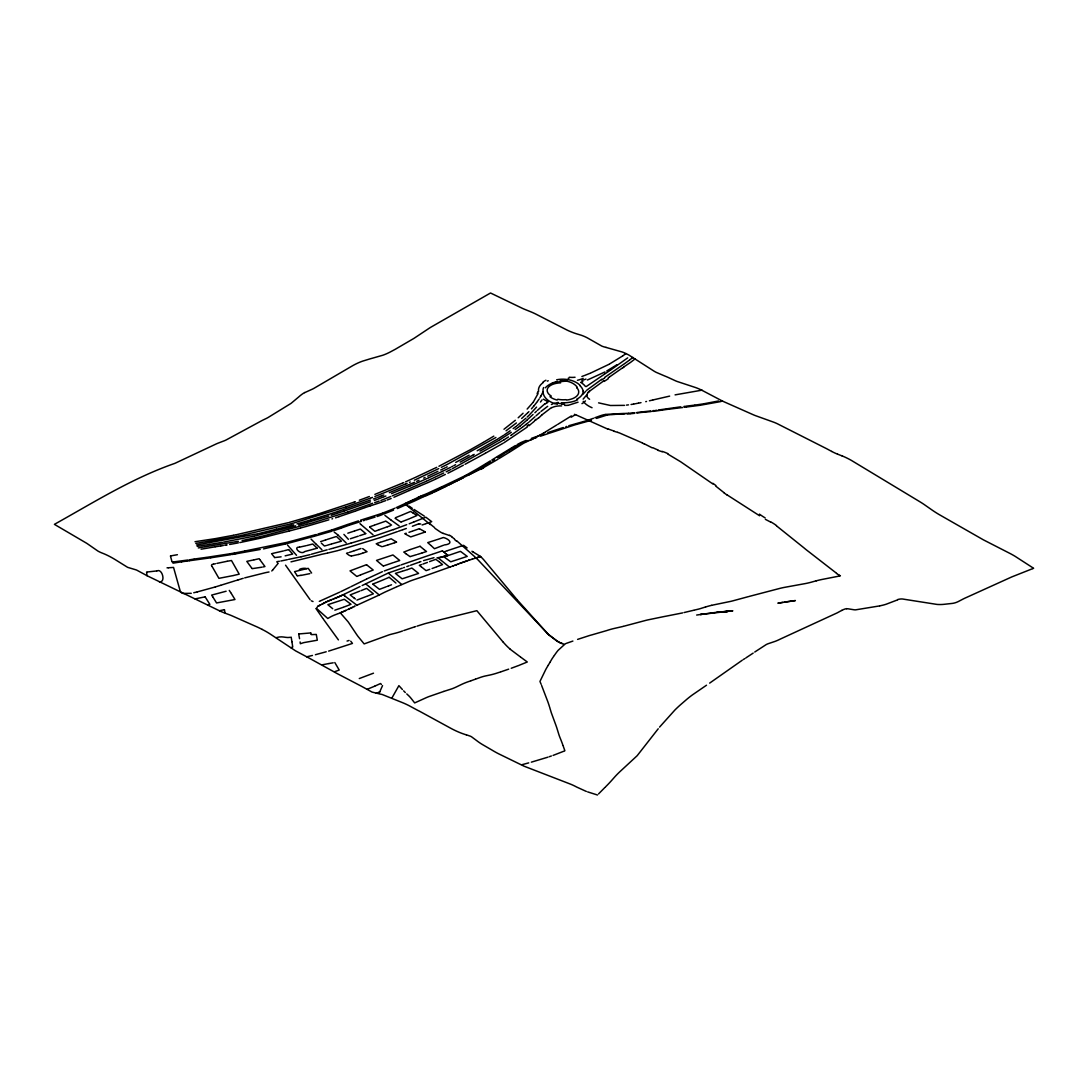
<?xml version="1.0" encoding="UTF-8"?>
<svg xmlns="http://www.w3.org/2000/svg" width="1088" height="1088" viewBox="0 0 1088 1088"><rect width="100%" height="100%" fill="white"/><g stroke="black" fill="none" stroke-linecap="round" stroke-linejoin="round"><path stroke-width="1.5" d="M538.519 391.707L538.56 391.136A24.344 12.757 1.3 0 1 543.089 382.663M586.922 394.971L587.33 393.774A13.083 7.33 -1.8 0 1 588.078 392.51M538.057 393.584L533.27 402.152M391.938 697.966L398.888 685.644L402.41 689.506M380.079 691.111L382.541 685.603M379.834 691.723L378.216 692.485M379.726 691.968L379.114 693.396M540.94 396.005L543.116 391.721A19.938 12.566 2 0 0 557.396 404.246M550.297 661.776L551.562 659.573A57.868 14.103 -79.8 0 1 552.31 658.376L553.928 656.023M550.106 662.102L548.338 665.108M539.879 397.8L540.845 396.154M317.356 606.954L316.486 608.369L327.774 618.501L330.072 617.154A36.462 23.664 -52.9 0 1 334.37 615.101L337.933 613.754M548.216 665.312L546.978 667.366A64.899 15.803 -79.8 0 0 545.7 669.637L539.961 681.442L541.13 684.27M539.118 399.024L536.765 402.342M554.295 655.493L556.254 652.718A92.439 22.522 -79.8 0 1 558.117 650.352L565.447 643.674M542.001 399.949L540.478 402.016M534.154 405.661L536.534 402.628M272.911 569.772L271.769 570.982M536.561 407.102L529.122 415.181M272.938 569.718L277.848 563.747M586.541 395.107L583.141 399.133M659.559 727.11L674.954 709.961A97.267 56.154 -60 0 1 680.245 704.983L687.099 699.054A88.019 50.81 -60 0 1 692.349 694.946L706.506 685.222M658.226 728.77L637.16 755.711L619.983 771.61A59.908 34.585 -60 0 0 614.951 776.71L611.769 780.3A89.529 51.68 -60 0 1 606.995 785.4L605.159 787.25M533.066 402.383L527.136 409.088M531.42 408.857L534.045 405.81M586.731 390.225L601.814 379.222M585.847 391.177L582.651 394.482M598.536 793.927L604.629 787.766M597.475 795.002L587.656 791.887M589.56 391L588.934 391.653L604.044 380.637M528.918 411.658L527.938 412.597M537.445 410.326L544.585 404.029M527.19 417.044L528.51 415.779M526.796 420.281L520.336 425.802M526.959 420.118L533.066 414.433M527.558 412.964L521.669 418.458M536.479 411.25L534.874 412.76M525.898 418.268L516.46 426.17M523.083 413.236L518.187 417.778M541.946 414.854L551.48 407.551M529.04 422.008L534.888 416.813M539.811 412.502L536.071 415.806M541.008 411.427L547.686 406.314M532.059 423.164L534.602 421.029M531.202 423.885L528.822 425.843M528.156 422.742L526.184 424.334M515.345 420.281L503.989 429.243M538.723 417.71L535.636 420.172M516.419 422.946L506.07 430.766M526.021 424.47L522.553 427.094M586.201 386.58L604.357 374.258M629.857 359.774L632.93 357.435M629.49 360.074L624.811 363.487M627.708 357.857L610.422 370.165M520.132 425.952L518.486 427.162M635.174 358.836L630.591 362.358A58.806 30.423 -68.5 0 1 629.299 363.229L623.873 366.901M513.155 428.618L515.794 426.659M522.063 427.448L511.809 434.751M622.812 355.83L626.022 353.6M609.457 376.992L622.744 367.69M622.622 355.966L609.348 364.113M527.299 426.999L503.934 442.775M608.967 377.332L608.233 377.862M510.136 430.807L504.723 434.588M515.154 429.542L517.861 427.611M511.292 432.317L499.569 439.96M604.833 373.932L609.606 370.709M754.746 652.025L766.265 644.545A27.73 16.007 -60 0 1 767.842 643.824L775.091 641.376A68.857 39.753 -60 0 0 780.3 639.078L837.08 612.925A102.789 59.35 -60 0 0 838.644 612.082L841.772 610.382M624.362 363.786L604.615 377.441M753.182 653.099L745.838 657.941M617.005 364.698L606.764 370.967M709.648 683.114L742.179 660.28M511.618 434.887L510.653 435.526M503.812 435.186L497.529 439.117M497.57 457.722L505.022 452.934M508.49 436.968L504.098 439.783M497.27 456.606L511.183 448.134M499.106 458.524L509.184 452.35M744.79 658.607L743.226 659.614M493.816 436.138L483.344 442.367M496.495 457.11L491.803 460.02M498.032 459.204L483.453 467.677M486.853 464.304L490.933 461.761M485.642 463.787L490.348 460.89M486.078 464.78L478.897 469.173M505.906 452.39L512.258 448.569M485.126 464.1L477.741 468.574M509.714 452.023L523.777 443.115L531.434 439.511M545.006 432.208L556.866 424.891M495.924 437.471L447.304 464.386M571.377 415.929L557.845 424.306M478.666 469.322L468.071 475.306M511.686 447.834L515.426 445.55M494.564 459.68L492.565 460.836M477.496 468.724L466.194 475.116M496.794 439.552L477.183 450.772M503.921 439.892L503.186 440.314M512.516 448.419L517.439 445.454M465.854 475.32L465.106 475.701M498.834 440.382L480.039 451.139M502.194 440.885L452.35 468.724M502.942 443.346L485.37 453.261M470.71 449.507L483.126 442.49M543.51 433.092L538.002 436.125M470.383 449.698L438.913 466.262M518.418 444.897L528.21 440.422M608.831 364.398L590.471 373.143M460.197 462.155L468.302 457.654M485.289 453.315L468.588 462.373M517.113 444.625L520.798 442.612M473.212 454.947L474.191 454.403M472.845 455.151L468.561 457.518M464.998 464.331L468.37 462.495M536.996 436.669L533.46 438.532M320.783 600.712L339.796 592.117M455.709 462.4L469.132 455.192M463.352 465.215L454.24 470.016M604.955 371.946L587.398 380.011M322.157 604.112L325.924 602.072A49.681 32.259 -52.8 0 1 327.706 601.229L331.636 599.678M455.559 464.712L453.9 465.596M323.34 603.473L318.825 605.826M323.639 603.323L326.006 602.099A49.205 31.919 -53 0 1 327.488 601.406L331.051 599.91M379.073 595.068L382.813 593.15A94.751 61.934 -52.4 0 1 385.125 592.022L396.712 586.813M452.785 466.181L451.67 466.766M453.41 470.451L447.916 473.212M378.896 595.163L356.402 605.472M304.667 392.646L312.487 389.096A47.695 27.54 -60 0 0 314.051 388.28L352.73 365.65A75.806 43.765 -60 0 1 362.63 361.134L370.41 358.754A106.502 61.486 -60 0 1 371.96 358.333L382.84 355.232A78.499 45.329 -60 0 0 390.13 352.05L395.352 349.248A102.87 59.391 -60 0 0 396.916 348.323L412.08 339.47A81.056 46.798 -60 0 0 414.174 338.232L428.835 328.494A68.517 39.562 -60 0 1 430.93 327.162L490.525 292.998L522.675 308.475A120.51 69.578 60 0 0 524.62 309.305L531.107 311.93A100.64 58.113 60 0 1 535.677 314.01L567.215 330.14A97.784 56.454 60 0 0 576.3 333.73L580.788 335.09A56.399 32.558 60 0 1 587.289 337.838L601.841 346.106A43.561 25.146 60 0 0 606.016 347.385M450.554 467.337L442.326 471.403M546.883 402.587L547.903 402.098M320.402 604.942L318.05 606.098M450.949 469.445L446.202 471.811M351.03 586.663L360.794 581.862M367.105 578.762L382.391 571.69M366.574 579.047L361.379 581.577M457.014 480.882L455.328 481.739M447.182 466.847L446.338 467.269M448.419 485.221L454.199 482.31M457.586 480.597L463.216 477.85M349.942 587.207L340.911 591.586M435.499 479.182L445.332 474.436M435.214 479.318L428.386 482.419M432.983 478.149L443.686 473.008M446.964 464.562L441.347 467.337M445.223 467.826L444.162 468.343M433.894 492.334L444.054 487.37M447.005 485.928L444.611 487.098M432.262 478.502L426.36 481.25M454.009 482.202L480.719 469.05M448.61 484.854L452.88 482.759M374.843 686.12L380.528 683.536L381.412 684.447M432.766 492.891L426.306 495.666M362.154 585.534L388.484 572.941M374.666 686.202L367.227 689.275M447.753 485.275L434.506 491.382M443.197 468.833L440.735 470.002M454.634 480.746L464.467 476.014M345.494 593.613L360.033 586.568M345.032 593.844L339.918 596.292M423.45 576.49L413.005 579.999A99.674 69.754 -46.1 0 0 409.741 581.196L397.27 586.568M436.75 467.337L434.316 468.479M427.734 476.19L437.906 471.349M429.08 477.591L442.177 471.471M454.09 481.005L442.027 486.717M438.722 468.615L414.351 480.216M428.686 477.768L411.876 485.275M432.018 491.246L440.11 487.56M417.506 498.467L405.062 503.662L407.089 505.607M431.433 491.518L428.278 493A96.166 60.275 -55.3 0 1 426.578 493.748L422.022 495.638A73.413 46.022 -55.3 0 0 417.003 497.991L396.141 507.674M318.621 605.921L317.71 606.342M343.346 594.701L342.557 595.082M354.226 606.519L354.974 606.166L352.158 607.498M425.109 477.455L423.667 478.135M347.698 609.579L349.044 608.954M348.894 609.022L350.377 608.328M342.394 595.163L341.442 595.598M346.664 610.069L340.354 612.83L343.849 611.361M350.078 608.464L351.859 607.634M351.56 607.77L352.458 607.349M415.154 477.496L433.459 468.874M345.93 610.422L345.182 610.762M521.098 442.476L526.157 440.395M547.332 381.154L548.23 380.759M433.35 491.926L425.762 495.108M414.338 477.863L406.953 481.209M392.333 495.802L418.839 484.5M410.094 518.459L416.949 515.535L413.195 513.087M341.115 595.694L339.334 596.55M419.043 480.257L416.69 481.331M403.294 514.515L410.57 511.469L413.046 512.992M393.938 497.27L409.21 490.552M420.934 485.547L428.074 482.555M402.832 514.733L395.597 517.67M409.469 518.745L401.322 521.914M406.273 481.522L405.579 481.821M419.125 484.364L426.142 481.345M420.349 485.806L419.043 486.377M564.142 751.101L553.058 755.426M377.862 692.634L376.271 693.328M414.637 482.242L413.753 482.623M386.077 578.639L389.014 577.347M338.735 596.809L339.565 596.387M385.084 579.074L377.305 582.298M440.3 487.465L441.456 486.975M410.298 481.998L409.51 482.338M389.327 492.646L413.141 482.895M338.966 596.646L338.15 597.067M394.781 508.259L392.89 509.062M359.271 678.558L373.497 673.186M391.53 493.639L409.822 486.105M390.769 496.482L386.906 498.086M360.658 574.858L373.211 570.017L366.629 564.781M360.495 574.926L357.626 576.123M336.369 597.802L338.382 596.904M418.649 486.554L417.03 487.22M409.36 490.484L416.5 487.438M337.783 597.162L334.587 598.522M407.143 483.344L405.878 483.861M403.757 482.596L402.737 483.004M392.102 509.388L382.854 513.019M397.46 508.545L410.747 502.642M389.205 488.539L402.152 483.249M383.588 514.066L393.516 510.136M356.918 600.073L366.534 596.414M388.919 488.662L374.884 494.374M405.593 483.983L382.337 493.517M411.223 502.452L414.147 501.187A45.655 28.927 -54.6 0 0 415.208 500.684L423.572 496.726M379.386 529.638L387.342 526.782M551.412 404.505L552.527 404.056M385.886 496.006L383.234 497.066M379.059 529.774L374.884 531.325L369.743 527.136M391.177 498.467L387.219 500.018M382.5 514.515L380.922 515.141M320.103 601.025L319.301 601.338M1032.866 568.562L1033.6 568.276L1015.009 556.254A119.19 68.816 60 0 0 1010.385 553.656L983.443 539.866L939.094 514.529A112.05 64.695 60 0 1 932.43 510.286L923.698 504.193A112.812 65.13 60 0 0 919.7 501.65L851.265 460.333A97.662 56.386 60 0 0 842.098 455.886M383.819 494.958L381.344 495.938M411.291 485.52L410.407 485.874M413.739 522.009L425.83 517.194L431.732 521.682L425.598 523.79M1032.621 568.67L1011.826 576.898L966.525 597.434A68.884 39.766 -60 0 0 961.833 599.706L958.174 601.61A29.226 16.878 -60 0 1 953.251 603.255A41.303 23.841 -60 0 1 951.946 603.446L944.221 604.302A90.685 52.36 -60 0 1 937.026 604.425L904.046 599.243A26.044 15.042 -60 0 0 897.654 599.57M382.378 513.21L375.129 515.576M413.685 522.036L409.197 523.79M372.722 584.079L376.802 582.502M584.773 375.401L589.873 373.374M386.294 498.331L380.854 500.453M351.016 604.302L344.311 599.27L327.855 604.67L332.697 608.709M584.242 375.605L581.876 376.502M381.67 493.789L374.843 496.482M434.996 548.515L443.224 545.346M290.931 647.714L292.74 646.966L291.951 641.893M335.417 598.128L333.404 598.985M897.6 599.869L886.149 604.234A88.373 51.014 -60 0 1 882.654 605.227L879.92 605.839M423.898 496.59L425.762 495.87M331.269 599.76L333.635 598.822M350.295 604.588L348.174 605.418M380.732 496.182L377.631 497.393M382.609 497.311L374.326 500.48M356.796 576.45L350.01 570.874L366.52 564.686M447.508 550.637L463.57 545.319L467.119 547.917M447.195 550.746L443.822 552.038L442.462 550.827M391.53 584.786L388.484 585.956M518.622 665.516L527.299 661.994L520.73 657.152M531.869 439.049L530.468 439.579M372.504 497.393L371.185 497.882M376.394 497.869L373.415 498.998M380.338 515.372L377.046 516.514M374.979 524.933L385.125 521.37M443.346 537.499C448.814 538.846 454.498 543.905 444.203 544.979M429.529 561.626L435.785 559.327L439.28 561.884M436.655 566.821L442.53 564.59L439.416 561.993M347.711 605.594L343.985 607.022M518.051 665.734L511.224 668.263M374.34 525.178L369.798 526.769M442.802 537.717L437.077 539.634M442.354 550.868L432.466 554.2M458.388 563.951L456.43 564.686M594.837 417.765L600.154 415.834A45.778 32.49 -44.6 0 1 603.704 414.773L605.567 414.446M596.428 418.404L607.009 415.058M422.824 496.196L425.177 495.326M341.36 528.047L348.826 525.354M419.03 523.722L412.379 526.252M418.635 523.872L420.73 523.981M436.002 567.066L432.072 568.521M343.332 607.267L334.846 610.178M458.062 564.074L460.346 563.203M369.349 496.509L359.339 500.222M361.039 590.648L366.629 588.377L373.374 593.817L367.186 596.183M452.907 565.991L456.756 564.563M340.666 528.319L333.377 530.767M459.694 563.448L460.999 562.958M456.103 564.822L454.798 565.298M593.518 418.268L587.629 420.362A69.428 49.409 -44.3 0 1 585.072 421.11L568.766 425.721M385.655 500.616L383.71 501.337M427.394 562.442L422.96 564.046M359.734 591.138L350.173 594.905L353.913 597.87M383.642 565.937L393.448 562.578M388.538 572.927L402.247 568.181M388.13 586.092L387.151 586.446M460.673 563.081L468.833 560.252M338.518 613.537L340.313 612.857L347.97 621.642A72.529 24.222 75.5 0 1 348.595 622.486L356.293 633.991A59.228 19.788 75.5 0 0 358.102 636.534L364.154 643.906L389.232 634.807A58.398 43.506 -37.8 0 1 391.422 634.195L395.746 633.107A64.083 47.75 -37.8 0 0 400.792 631.584L402.56 630.972M475.796 679.048L480.937 677.212A40.365 30.07 -37.8 0 1 484.826 676.097A45.995 34.272 -37.8 0 1 485.561 675.934L489.872 675.036A68.857 51.299 -37.8 0 0 496.019 673.404L499.841 672.166M568.113 405.375L578.054 402.179M383.18 501.527L380.936 502.357M475.429 679.184L471.077 680.734M347.63 524.457L358.414 520.894M384.241 570.982L399.826 565.352M410.557 565.257L419.234 562.156M461.326 562.836L467.214 560.782M355.327 501.704L354.416 502.03M370.559 498.1L346.215 506.79M591.41 420.281L575.334 424.742A80.186 57.324 -43.7 0 0 573.648 425.272L549.413 433.201M347.725 512.013L372.694 503.268M386.172 586.813L379.467 589.342L373.007 584.297M547.781 432.602L563.271 427.516M409.102 565.787L406.817 566.603M423.545 560.619L433.976 557.695M403.852 630.51L413.834 627.137M379.182 501.065L374.639 502.642M399.31 560.633L394.087 562.374M453.179 565.896L450.486 566.848M327.026 539.471L336.478 536.479L341.428 541.212L331.718 543.932M566.018 643.47L572.886 641.063M577.619 639.39L589.655 635.474A113.098 84.578 -37.2 0 1 591.858 634.875L606.75 630.564A68.286 51.068 -37.2 0 1 614.774 628.32L623.111 626.43M406.327 528.469L402.914 529.679M531.488 438.328L543.524 434.098M370.437 500.072L337.96 511.428M364.766 507.702L355.694 511.006M349.139 525.246L361.461 521.302M326.495 539.662L325.516 540.002M406.708 524.688L393.475 529.584M420.906 561.571L419.886 561.925M380.841 502.384L374.653 504.465M354.606 530.958L360.359 529.054L365.582 533.46M354.43 531.012L347.82 533.202M402.696 529.747L398.453 531.243M429.787 569.337L426.074 570.642L421.41 566.902M424.143 576.232L450.201 566.957M540.464 436.206L542.708 435.418M365.119 507.579L370.002 505.947M362.93 553.071L367.037 551.698L362.671 548.624M354.253 502.085L317.179 514.352M325.448 540.029L320.593 541.62M397.392 531.624L380.351 537.554M422.13 524.974L424.905 524.035M354.375 550.732L360.958 548.488M412.42 531.134L419.383 528.7M362.59 553.194L359.992 554.037A24.956 18.741 -43.6 0 1 358.428 554.486M354.824 511.306L338.994 516.664M390.415 525.749L387.505 526.728M353.872 550.895L349.398 552.378M411.781 531.352L408.979 532.318M401.146 564.89L431.814 554.39M404.532 567.406L403.553 567.732M508.681 669.147L501.799 671.514M359.638 535.704L365.813 533.664M421.573 564.536L419.329 565.311L421.138 566.698M370.45 501.826L344.257 510.993M358.278 536.166L350.35 538.75M388.266 544.816L394.074 542.939M470.723 680.857L467.459 681.986A56.399 42.024 -37.8 0 0 461.666 684.379L456.552 686.854A51.218 38.162 -37.8 0 1 455.818 687.194A44.01 32.79 -37.8 0 1 451.846 688.84L443.863 691.397M553.724 403.634L558.226 402.37M344.012 511.074L333.2 514.665M380.514 542.259L386.322 540.382M549.236 756.718L551.371 755.997M345.794 506.94L291.462 523.722M347.33 524.566L331.976 529.91M380.188 542.368L377.114 543.361M387.763 544.979L382.922 546.489M407.714 569.527L411.862 568.045L418.594 573.417L402.138 578.816L395.406 573.403L402.084 571.309M501.405 671.636L500.616 671.908M393.448 529.584L391.204 530.318M547.93 757.166L531.338 762.158M548.406 433.541L543.007 435.309M385.56 521.22L386.281 521.397M396.576 542.137L394.495 542.803M407.374 569.636L402.574 571.159M337.81 511.482L332.466 513.223M338.803 516.732L335.485 517.834M422.158 552.949L426.51 551.521L424.021 549.59M566.603 426.442L565.855 426.686M400.887 522.063L395.08 518.296M421.831 553.058L417.425 554.418M443.061 556.73L447.875 555.302L442.558 556.757M460.346 551.371L444.638 556.73M333.173 649.672L352.458 643.416L350.73 641.199M536.697 437.485L533.8 438.423M311.304 554.254L327.162 549.807M220.905 585.222L235.103 580.815M410.434 556.512L416.609 554.649M347.534 512.067L312.066 523.042L265.037 535.486M370.246 505.866L374.027 504.655M360.509 520.214L374.462 515.78M406.178 533.242L404.777 533.691L406.191 534.507M365.786 519.942L375.102 517.086M309.985 554.676L301.158 556.77M331.867 513.427L311.141 519.806M468.506 560.361L469.486 560.048M332.18 649.998L328.617 651.1M417.098 626.117L424.891 623.682A84.116 62.669 -37.8 0 1 426.863 623.152L436.954 620.595M332.398 514.91L331.201 515.29M469.159 560.143L472.423 559.11M364.453 520.363L363.46 520.676M379.875 537.703L338.722 550.338M472.097 559.218L477.836 557.396M415.643 626.579L414.569 626.919M390.891 530.414L375.265 535.772M220.578 585.33L215.342 586.949M351.492 556.022L358.442 554.445M477.591 557.478L478.353 557.246M705.541 606.982L700.441 608.586A59.078 44.186 -37.2 0 1 698.632 609.09L694.266 610.137M328.889 516.025L307.115 522.58M478.094 557.314L480.624 556.553A97.539 33.878 74.8 0 1 483.861 559.926L517.222 599.869M443.727 691.451L428.658 696.674A65.144 48.538 -37.8 0 0 426.482 697.571L414.678 702.916L411.917 699.394A51.666 17.258 75.5 0 0 408.952 695.966L406.762 693.913M244.705 577.878L265.975 572.546M348.16 552.772L346.501 553.289L348.31 554.744A26.724 9.982 73.4 0 0 351.22 555.982M478.856 557.083L480.624 556.553L479.971 556.145M238.136 579.904L241.631 578.816M243.209 578.326L242.42 578.571M386.662 540.287L391.177 538.778L395.502 541.484M297.337 575.906L300.859 575.321M237.878 579.986L236.028 580.543M317.111 514.379L288.986 522.485M332.615 518.704L331.935 518.922M317.968 534.004L331.595 530.019M410.285 549.535L420.05 546.271M331.01 544.136L327.597 545.142M410.122 549.59L403.675 552.133M310.597 519.969L296.956 523.899M582.896 381.67L581.101 382.146M316.282 534.521L315.547 534.711M343.917 534.398L348.391 539.335M436.098 539.934L427.72 542.613L430.848 545.374M349.071 640.465L347.058 641.063M328.875 519.833L306.272 526.442M331.976 531.189L315.044 536.044M317.179 548.202L312.8 544.014L306.83 545.523M438.328 558.09L442.422 556.92M317.111 548.216L313.48 549.222M338.164 550.514L327.937 552.99M306.966 522.621L301.308 524.239M374.626 535.962L351.002 543.13M215.098 587.017L197.309 591.886M441.905 556.934L436.914 557.926M333.989 547.958L350.866 543.17M382.065 546.734L378.406 545.102M333.118 548.202L330.67 548.882M301.104 524.294L298.547 525.014M314.35 536.248L285.491 544M306.041 526.497L300.75 527.952M326.55 545.442L324.442 546.013L321.382 543.17M326.21 651.78L315.384 654.718M300.37 528.061L288.918 531.107M528.741 762.878L522.186 764.646M290.863 523.886L238.558 536.112M229.255 590.39L230.765 592.647M295.61 525.817L289.843 527.34M623.478 626.321L644.926 620.622A55.202 41.29 -37.2 0 1 648.557 619.752L663.054 616.76A81.79 61.159 -37.2 0 1 665.965 616.202L682.638 612.898M293.624 524.81L276.366 529.244M159.378 581.808C166.042 582.774 162.302 568.126 156.998 570.901M284.566 550.664L288.633 549.59L289.354 550.338M305.048 551.48L312.936 549.358M816.299 580.802L810.846 582.311A80.811 60.438 -37.2 0 1 805.555 583.535L783.904 587.479A86.632 64.777 -37.2 0 0 780.028 588.35L748.748 596.537M315.085 534.834L286.974 542.354L245.045 550.977M329.61 549.168L328.916 549.358M283.424 550.963L272.462 553.452M304.667 551.589C300.791 555.492 292.454 546.706 299.445 547.155M226.127 591.233L211.63 595.095L212.758 596.822M437.77 620.391L476.857 610.681L503.214 642.178M287.994 522.743L236.586 534.657M425.354 531.978L410.72 536.914L406.885 534.902M289.694 527.381L254.782 536.017M307.428 568.48L294.522 571.649L297.146 575.647M748.136 596.7L733.829 600.576A66.218 49.518 -37.2 0 1 730.538 601.406L711.729 605.295M264.588 535.595L257.666 537.254M288.769 531.148L282.962 532.508M285.151 555.846L292.699 554.05L289.435 550.433M306.721 656.812L312.446 655.452M276.338 529.244L259.23 533.446M711.525 605.35L710.818 605.526A82.797 61.921 -37.2 0 0 705.541 606.982M197.132 591.926L193.746 592.742M270.042 547.373L284.838 544.136M684.094 612.544L693.654 610.273M288.606 559.368L301.036 556.784M290.986 561.857L319.491 554.894A59.745 44.608 -37.5 0 1 321.885 554.254L327.366 553.112M205.129 596.85L194.997 598.903L147.179 575.783A58.303 33.66 60 0 1 145.207 574.695L136.639 570.085A26.479 15.286 60 0 0 135.034 569.568L127.65 567.351L117.014 560.742A100.042 57.759 60 0 0 104.489 553.996L101.238 552.69A40.99 23.664 60 0 1 97.947 551.086L88.55 544.558A73.263 42.296 60 0 0 86.55 543.198L54.4 524.348C93.65 502.466 131.988 478.298 174.665 463.434A44.322 25.582 -60 0 0 176.229 462.726L216.349 443.877A79.37 45.818 -60 0 1 217.899 443.224L224.658 440.64A39.902 23.038 -60 0 0 226.222 439.919L261.718 420.702A79.057 45.642 -60 0 1 263.282 419.914L266.41 418.404A51.598 29.784 -60 0 0 267.974 417.574L290.999 403.417L298.629 397.025A31.117 17.966 -60 0 1 304.667 392.523M309.862 573.634L300.927 575.43M282.744 532.562L261.174 538.03M652.773 400.003L649.468 400.792M675.077 394.876L701.76 390.198M653.181 399.908L669.65 396.114M281.112 556.825L274.638 557.573M287.354 559.667L280.813 561.014M233.349 575.525L239.21 574.165L231.486 560.524L227.378 561.218M233.009 575.606L218.919 578.34L212.214 566.671M224.482 609.647L224.93 612.653M263.5 548.896L269.838 547.427M224.142 609.729L219.422 610.735M704.235 403.702L718.556 400.982M646.517 401.472L645.742 401.649M703.882 403.784L694.987 405.117M258.087 533.705L196.534 544.993M256.904 537.431L242.107 540.559M260.454 538.193L259.189 538.465M290.21 637.337C285.26 638.207 282.703 635.623 276.298 637.65M216.893 563.407L227.066 561.286M299.622 547.114L306.014 545.714M258.781 538.56L239.809 542.599M215.438 563.734L213.778 564.087M191.257 593.314L182.852 593.436M253.994 536.194L223.489 542.123M170.762 555.886L177.398 554.717M213.411 564.169L212.092 564.441M263.133 566.93L264.955 566.549L259.787 559.586M879.553 605.921L855.658 609.838A47.097 27.186 -60 0 1 854.121 609.783L849.306 609.008A41.303 23.854 -60 0 0 847.783 608.777L846.722 608.763M236.082 534.752L233.702 535.242M261.963 567.174L252.158 568.657M636.031 403.607L638.425 403.145M254.198 559.817L259.148 558.729L259.692 559.477M635.215 403.77L633.801 404.042M233.349 535.31L215.274 538.642M253.817 559.885L246.799 561.367L251.981 568.412M641.009 402.642L638.819 403.063M237.986 536.221L195.813 543.415M238.367 541.307L205.292 546.72M207.794 604.792L209.862 604.37L205.21 596.972M204.585 546.829L198.329 547.93M322.306 664.795L328.821 663.558M269.008 571.989L266.41 572.478M237.932 553.438L235.987 553.806M238.354 542.871L229.65 544.476M244.705 551.045L234.369 553.044M201.062 549.209L215.057 546.829M238.19 553.398L260.236 549.467M235.593 553.874L234.818 554.01M633.515 404.097L631.054 404.505M328.97 663.53L333.2 662.81M194.303 559.028L205.877 557.45M234.423 554.078L233.648 554.214M334.805 662.538L339.211 670.031L334.424 671.799M193.854 559.11L189.258 559.858M233.974 553.112L230.357 553.724M233.267 554.282L231.907 554.513M222.36 542.314L209.399 544.449M279.385 561.258L276.828 561.694L277.862 563.339M782.721 602.358L777.879 603.187L795.382 600.562L784.339 602.086M215.193 538.655L195.01 541.715M227.106 544.925L226.318 545.061M225.923 545.129L224.754 545.319M230.86 554.69L210.827 557.777M197.186 546.394L209.222 544.476M298.67 633.964L310.651 632.944M666.686 409.455L653.97 411.278M229.473 553.86L206.217 557.423M667.012 409.414L682.897 407.483M215.342 546.774L220.674 545.945M189.53 560.714L210.678 557.804M223.326 545.537L220.81 545.931M831.681 451.438L827.723 449.29A113.152 65.334 60 0 0 824.446 447.603L777.158 423.654A72.529 41.874 60 0 0 773.908 422.266L755.194 415.548A91.174 52.632 60 0 1 752.583 414.446L722.826 401.254M172.938 561.993L187.938 560.007M181.397 561.83L186.701 561.095M181.75 561.775L172.965 563.176M696.66 615.046L702.046 614.271M721.072 401.513L702.358 404.872A53.788 42.541 -24 0 1 699.856 405.307L686.827 406.98M658.335 410.013L680.762 406.83M189.203 560.769L187.15 561.041M686.215 406.15L694.756 405.13M636.793 413.032L641.145 412.474M156.699 570.942L148.308 571.88M656.581 410.244L655.642 410.366M685.222 406.286L683.917 406.463M686.256 407.062L684.57 407.279M636.834 412.515L650.896 410.91M628.497 404.858L626.43 405.117M607.213 415.031L610.042 414.759M641.553 412.42L651.168 411.563M634.644 413.318L630.333 413.766M634.902 412.76L628.442 413.331M654.296 410.543L652.936 410.693M624.512 405.362L610.45 405.498L598.577 402.859M717.006 612.245L700.4 614.502L732.836 610.817L717.006 612.245L727.845 611.429L719.508 612.054M653.575 411.318L652.8 411.4M613.578 414.474L610.926 414.691M615.971 414.297L624.974 413.97M147.397 571.948L146.594 572.016L147.002 575.688M615.373 414.351L613.958 414.446M629.952 413.794L627.055 413.943M316.309 634.413L311.399 634.63M605.826 414.406L608.464 414.256M564.699 405.43L567.759 405.362M168.572 567.759L173.55 567.433L180.377 591.668M167.035 567.841L168.368 567.773M609.28 414.215L624.58 413.413M628.388 413.331L625.423 413.399M561.394 402.737L562.918 402.791A19.734 9.629 0.2 0 0 577.646 399.786M568.929 378.352L568.208 378.257M606.016 347.412L622.322 352.022A66.681 38.502 60 0 1 628.864 355.042L654.214 371.253A50.374 29.09 60 0 0 656.186 372.341L664.646 375.958A130.859 75.548 60 0 1 667.896 377.305L675.09 380.623A65.62 37.89 60 0 0 677.035 381.439L695.681 387.586A78.649 45.41 60 0 1 702.195 390.402M171.999 561.734L172.72 561.938M466.358 734.808L470.546 736.263A14.756 8.527 60 0 1 471.553 736.807L476.598 740.547A51.503 29.73 60 0 0 482.637 744.654L491.912 750.04A107.454 62.043 60 0 0 498.522 753.739L524.076 766.197L570.044 783.958A69.469 40.106 60 0 1 576.586 787.005L586.378 791.466M613.986 431.27L617.685 432.344M313.018 601.542L311.318 600.821M563.829 644.123L560.701 642.994A74.528 25.881 74.8 0 1 557.015 641.009L547.876 634.046M662.225 451.778L658.063 450.378M443.156 533.365L449.616 535.554M562.319 643.606L561.095 643.158M842.098 455.913L837.57 454.158M607.73 429.08L575.593 414.691M560.714 642.994L560.701 642.994A74.501 25.65 73.7 0 1 556.974 640.9M194.997 598.903L218.579 610.368A96.696 55.828 60 0 0 225.094 613.17L228.97 614.611A115.709 66.803 60 0 1 231.554 615.631L255.027 626.035A123.012 71.019 60 0 1 258.291 627.49L262.222 629.408M642.478 442.966L619.548 432.983A67.089 38.311 63.6 0 0 617.698 432.398M547.903 401.703L543.361 399.174M722.609 401.146L702.195 390.415M644.327 443.836L652.134 447.807M667.923 454.131L680.626 461.747L712.844 483.942M422.729 530.563L425.258 531.923M422.348 530.359L419.519 528.754M765.367 519.33L770.508 522.009M182.05 593.096L180.717 592.144M378.298 545.034L376.19 543.769M396.399 542.001L395.61 541.538M479.631 555.927L473.035 551.942M414.052 509.456L424.334 516.12M472.899 551.861L471.961 551.249M412.27 508.327L409.034 506.07M838.698 574.804L840.371 575.865L822.106 579.442A92.861 69.442 -37.2 0 0 816.299 580.802M726.92 494.782L759.587 515.766M386.485 521.533L391.571 525.11M391.286 520.241L399.106 525.871M444.434 557.192L450.758 561.802L467.214 556.403L460.754 551.562M391.122 520.132L384.907 515.386M438.654 558.307L449.562 567.161M405.946 553.738L410.054 556.648M556.988 641.009L548.298 634.413M405.865 553.67L404.682 552.854M451.724 536.874L454.566 539.022M520.336 656.866L511.102 649.93A120.741 40.338 75.5 0 1 510.041 649.033L510.041 649.033M389.055 573.716L401.703 584.474M776.465 525.817L803.991 547.89A102.911 43.642 66.2 0 0 808.738 551.684L836.522 573.254M355.382 598.958L354.158 598.046M445.985 553.846L447.726 555.166M334.288 532.209L336.151 533.542A45.941 17.041 73.6 0 1 338.164 535.255M435.037 528.401L440.436 532.073A49.11 19.842 70.3 0 0 443.17 533.419M410.162 508.164L430.29 524.552M724.023 492.701L715.782 486.132M368.9 586.473L379.25 594.986M368.818 586.418L365.663 583.862M423.776 549.386L420.104 546.326M389.178 577.279L395.923 583.046M445.998 553.846L445.128 553.153M356.823 605.146L344.774 595.966M474.844 556.811L456.688 540.79M443.931 552.119L444.652 552.758M399.704 560.483L392.958 554.962L376.502 560.402L383.248 566.086M476.231 557.981L547.998 633.991M373.021 534.793L360.985 524.566M509.85 648.87L509.701 648.747A116.919 39.059 75.5 0 1 505.675 644.858L503.336 642.301M344.665 595.87L343.781 595.095M548.406 634.358L547.305 633.542M360.767 524.362L359.965 523.641M315.792 543.837L321.885 549.685M579.972 385.737L580.666 386.417A20.726 11.696 0.7 0 1 583.086 391.054M315.629 543.687L311.046 539.09M434.466 548.719L431.106 545.605M547.59 633.61L517.317 599.978M338.164 535.242L346.174 542.953M338.409 639.894L323.422 619.235M405.307 692.539L403.648 690.839M289.938 547.781L296.507 555.302M289.326 547.128L287.83 545.414A34.381 10.458 76.9 0 1 287.558 545.061M274.584 557.505L271.551 553.615M311.603 573.022L308.162 568.303M315.969 608.546L322.918 618.528M306.544 568.67C305.306 567.691 298.411 568.602 299.268 570.289M212.894 597.04L216.566 602.956L234.981 599.515L231.105 593.164M310.08 599.665L285.559 565.189M212.065 566.413L211.412 565.27M541.593 685.44L547.4 700.604A54.536 9.67 82.7 0 1 549.454 706.629L549.535 706.928M562.836 745.008L562.346 743.621A80.022 14.198 82.7 0 0 561.544 741.513A96.125 17.054 82.7 0 0 561.041 740.221L559.49 736.345A32.586 5.78 82.7 0 1 558.892 734.59L557.301 729.45A47.736 8.473 82.7 0 0 555.859 725.125L551.358 712.898A49.803 8.84 82.7 0 1 551.126 712.164L549.712 707.499M563.081 745.702L564.332 749.238A68.87 12.226 82.7 0 0 564.903 750.761M170.422 555.954L171.931 561.517M298.697 634.086L299.554 638.71M310.801 632.944L311.059 634.399M291.162 637.119L291.924 641.689M316.363 634.794L317.302 640.206L303.892 642.6A30.654 23.814 -29.3 0 0 302.641 642.967L300.37 643.729L300.098 641.947M585.956 379.073A26.098 12.621 -5.5 0 1 581.876 380.46M544.843 404.165A19.176 11.179 2.7 0 1 547.169 402.778M537.798 391.884A25.228 12.063 -21.3 0 1 537.118 393.598M542.803 382.269A24.398 14.294 3.9 0 1 545.904 380.229M551.834 383.588A24.194 10.744 -6.4 0 1 566.984 381.181M575.049 377.25A13.097 6.501 4.1 0 1 569.269 377.237M583.222 378.366A41.97 33.565 16.2 0 1 577.442 380.297M622.73 367.894A74.202 34.517 -63 0 1 623.859 367.091M608.287 378.706A84.986 47.11 -69.1 0 1 604.044 381.439M585.439 400.901A24.031 11.995 2.2 0 1 581.971 403.634M564.604 404.274A22.671 17.789 -0.5 0 1 561.666 404.301M551.725 407.701A13.083 7.154 1.8 0 1 561.544 405.919M541.783 415.086A101.497 58.834 -86.4 0 1 540.654 416.119M540.287 416.5A100.164 57.814 -86 0 1 538.75 417.806M534.793 420.226A72.488 24.058 -59.3 0 1 535.854 419.383M528.605 424.755A80.974 47.219 -79.1 0 1 527.109 425.952M604.629 378.053A91.297 50.578 -69.2 0 1 601.814 379.821M589.601 399.255A10.486 5.821 -2.7 0 1 586.908 394.971M592.049 407.728A30.342 17.231 -4.3 0 1 583.209 401.322M583.25 391.231A20.686 11.642 1.8 0 1 576.681 399.242M561.15 403.689A19.774 14.702 -0.1 0 1 557.954 403.254M556.662 379.78A19.951 12.634 1.3 0 1 580.312 385.601M543.17 391.517A19.965 10.676 -1.9 0 1 543.633 387.532M545.333 387.804A20.033 10.567 -6.7 0 1 557.45 381.385M566.535 400.058A15.803 8.582 2 0 0 578.53 393.353L578.558 393.081A15.817 8.609 2.4 0 0 577.211 388.171M565.706 399.677A15.803 9.071 0.7 0 1 557.75 399.242M557.206 400.058A15.762 8.962 1.7 0 1 549.957 396.685M551.317 396.114A15.79 8.201 3.4 0 1 548.053 387.654A15.79 8.201 3.4 0 1 560.66 382.84M560.089 380.8A15.749 10.486 3.7 0 1 577.266 387.287M576.626 387.464A15.776 8.486 3.5 0 1 577.266 388.158M580.978 382.527A24.412 14.348 -2.3 0 1 585.48 386.526M417.534 497.733A69.605 42.514 -50.1 0 1 422.906 495.516M483.48 468.03A94.928 62.478 -63.3 0 1 480.733 469.404M533.46 438.75A102.612 62.723 -67.2 0 1 531.434 439.729M545.02 432.466A80.73 48.117 -66.6 0 1 543.524 433.337M571.254 417.18A55.393 26.724 -60 0 1 574.246 415.371M574.437 414.324A75.562 44.948 62.2 0 1 575.606 414.8M474.858 557.314A121.938 49.844 74.8 0 1 476.231 558.484M454.58 539.566A87.706 36.625 73.7 0 1 456.688 541.362M449.589 535.31A44.404 18.442 73.2 0 1 451.71 536.615M434.547 527.558A106.529 41.235 68.1 0 1 430.236 523.981M410.122 507.756A63.92 26.248 67.8 0 1 408.68 506.6M408.707 506.886A44.717 18.7 68.5 0 1 407.089 505.471M613.918 430.97A95.54 51.286 58.3 0 1 607.675 428.726M642.478 443.129A124.549 71.631 66.2 0 1 644.327 443.999M657.968 449.956A77.833 40.229 60.4 0 1 652.854 447.698M662.17 451.384A78.118 43.425 66.3 0 1 667.882 453.628M712.871 483.317A117.49 64.423 68.8 0 1 715.836 485.506M726.92 494.904A74.555 35.809 63.8 0 1 724.023 492.837M765.122 517.874A98.219 43.792 63.6 0 1 759.424 514.134M770.481 521.737A86.523 43.112 70.4 0 1 776.465 525.531M838.726 574.967A68.231 28.465 68.4 0 1 836.536 573.444M466.371 734.876A110.038 63.526 60 0 1 450.432 728.09L419.424 711.171A104.679 60.438 60 0 1 417.452 710.192L408.884 705.582A100.014 57.746 60 0 0 402.356 702.59L382.255 694.525A47.804 27.594 60 0 0 380.338 694.103L372.069 692.077L362.168 686.65A63.702 36.788 60 0 0 360.182 685.59L336.505 673.241A98.328 56.766 60 0 0 334.519 672.098L309.427 658.267A113.682 65.634 60 0 0 306.789 656.839L295.582 650.869L272.163 635.324A91.759 52.972 60 0 0 262.222 629.449M841.772 610.45A20.386 11.764 -60 0 1 846.763 608.627M837.556 454.158A79.193 45.723 60 0 1 831.681 451.438M588.268 392.401L588.839 391.762L588.268 392.401"/></g></svg>
